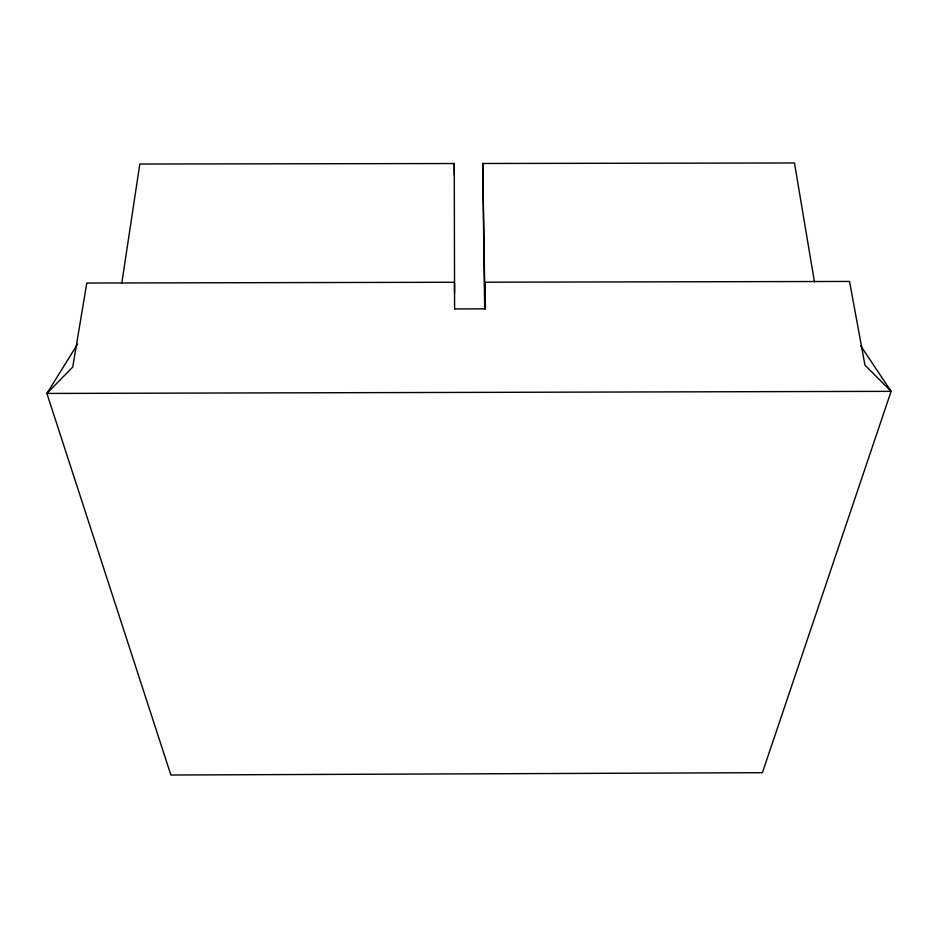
<?xml version="1.0" encoding="UTF-8"?>
<svg xmlns="http://www.w3.org/2000/svg" width="938" height="938" viewBox="0 0 938 938"><rect width="100%" height="100%" fill="white"/><g stroke="black" fill="none" stroke-linecap="round" stroke-linejoin="round"><path stroke-width="1.41" d="M814.442 281.892L794.474 162.978L482.718 163.482L484.676 308.907M484.794 293.324L484.993 282.209L849.547 281.447L864.965 365.175L891.1 391.345L762.406 772.689L170.88 775.023L46.9 393.444L77.596 344.094M121.776 283.323L139.797 164.033L454.262 163.529L454.309 174.808M454.543 308.93L485.427 308.872L484.993 282.209M860.65 345.723L891.1 391.345L46.9 393.444L72.742 367.063L86.788 283.03L454.484 282.268L454.531 293.395M482.718 163.482L485.04 308.719M454.262 163.529L454.59 308.965"/></g></svg>
